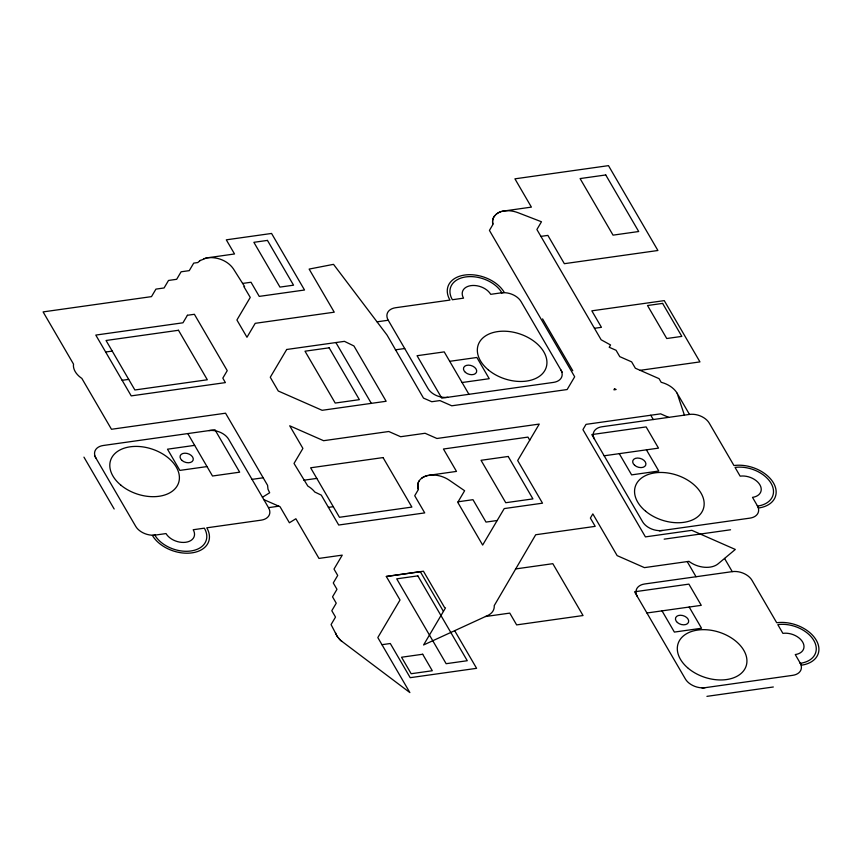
<?xml version="1.0" encoding="UTF-8"?>
<svg xmlns="http://www.w3.org/2000/svg" width="862" height="862" viewBox="0 0 862 862"><rect width="100%" height="100%" fill="white"/><g stroke="black" fill="none" stroke-linecap="round" stroke-linejoin="round"><path stroke-width="1.29" d="M417.693 485.812L417.704 486.502M417.714 485.134L417.801 484.466M492.601 221.825L492.655 222.515M492.611 221.146L492.655 220.467M417.908 483.808L418.092 483.173M492.773 219.81L492.913 219.153M493.118 218.528L493.344 217.903M418.296 482.537L418.566 481.933M493.646 217.31L493.969 216.718M418.867 481.33L419.234 480.759M494.357 216.157L494.766 215.619M262.447 497.255L269.666 492.762L267.996 489.217L267.576 485.328L225.553 413.2L111.478 429.276L81.847 378.407L80.338 377.319A20.472 13.533 18.3 0 1 73.421 365.208L73.529 364.141L43.1 311.904L151.486 296.625L155.936 289.115L164.082 287.962L168.521 280.452L176.667 279.299L181.106 271.789L189.263 270.646L193.702 263.125L197.829 262.544L200.21 260.41M496.296 214.142L496.868 213.69M421.626 478.227L422.24 477.807M199.747 260.712L206.729 257.9L234.529 253.967L226.297 239.83L271.562 233.451L304.523 290.009L259.246 296.388L251.014 282.251L242.621 283.436M497.503 213.28L498.15 212.892M422.876 477.397L423.554 477.031M498.85 212.537L499.572 212.203M424.255 476.675L424.998 476.374M500.337 211.912L501.113 211.643M425.763 476.083L426.571 475.835M203.917 258.589L204.477 258.438M205.598 258.126L206.19 258.018M501.943 211.416L502.772 211.212M427.39 475.608L428.252 475.436M503.634 211.05L531.401 207.117L514.926 178.833L608.486 165.644L657.911 250.497L564.351 263.686L547.876 235.401L540.905 236.382M429.114 475.274L456.494 471.406L443.445 449.016L527.953 437.109L529.731 440.17M105.66 352.019L112.232 351.093M377.082 321.817L388.234 320.244A15.354 10.15 18.3 0 1 395.636 307.723L449.953 300.073A30.709 20.3 18.3 0 1 464.758 275.032A30.709 20.3 18.3 0 1 504.281 292.412L490.704 294.33A15.354 10.15 18.3 0 0 470.943 285.634A15.354 10.15 18.3 0 0 463.54 298.155L452.378 299.728A27.972 18.501 18.3 0 1 465.857 276.917A27.972 18.501 18.3 0 1 501.867 292.757M122.135 380.304L128.707 379.377M395.378 349.843L404.709 348.528M594.457 328.303L601.439 327.323L591.828 310.826L664.257 300.622L699.955 361.9L640.121 370.326M449.716 361.318L476.88 357.482L489.228 378.698L462.075 382.523M194.661 445.363L167.497 449.199L179.856 470.404L207.02 466.579M757.569 506.091A27.972 18.501 18.3 0 0 771.059 483.27A27.972 18.501 18.3 0 0 735.06 467.43L740.135 476.158A15.354 10.15 18.3 0 1 759.896 484.843A15.354 10.15 18.3 0 1 752.494 497.363L758.668 507.977A30.709 20.3 18.3 0 0 773.473 482.935A30.709 20.3 18.3 0 0 733.961 465.545L709.243 423.123A15.354 10.15 18.3 0 0 689.481 414.428L601.956 426.765A15.354 10.15 18.3 0 0 594.564 439.286M252.016 479.369L263.19 477.785M303.801 480.231L316.807 478.399M604.165 455.782L658.493 448.132L646.134 426.916L591.817 434.577L642.61 521.779A15.354 10.15 18.3 0 0 662.372 530.475M154.858 535.14A27.972 18.501 18.3 0 0 190.868 550.98A27.972 18.501 18.3 0 0 204.359 528.169L193.196 529.742A15.354 10.15 18.3 0 1 185.793 542.263A15.354 10.15 18.3 0 1 166.032 533.567L152.445 535.485A30.709 20.3 18.3 0 0 191.967 552.865A30.709 20.3 18.3 0 0 206.772 527.824L261.1 520.163A15.354 10.15 18.3 0 0 268.502 507.643L278.825 506.188M328.422 507.373L333.282 506.684M458.088 501.792L472.969 499.691L486.006 522.081L497.169 520.508M659.355 530.895L749.897 518.137A15.354 10.15 18.3 0 0 757.299 505.617M263.804 499.583L280.042 506.727L289.395 522.771L295.871 518.752L318.972 558.414L342.257 555.128L334.003 569.082L337.71 575.439L333.271 582.96L336.977 589.317L332.538 596.827L336.245 603.195L331.805 610.705L335.512 617.073L331.073 624.584L337.354 636.652L340.824 640.552L409.87 692.574L377.815 637.557L400.022 599.995L386.316 576.462L423.436 571.226L444.555 607.494L445.503 607.904L423.587 644.97L487.763 615.479A20.472 13.533 18.3 0 0 494.238 605.62L535.701 534.752L595.2 526.359L590.373 518.073L592.841 513.903L617.149 555.624L644.431 567.627L688.953 561.345L690.473 562.433A20.472 13.533 18.3 0 0 718.143 563.802L735.308 549.45L691.852 530.335L645.422 536.886L582.927 429.61L586.031 424.363L660.658 413.846L668.664 417.37M386.327 576.484L420.311 571.7L443.434 611.395M664.16 539.149L730.556 529.785M515.487 568.952L552.822 563.683L583.035 615.533L516.64 624.896L509.776 613.108L485.457 616.535M800.335 663.298A27.972 18.501 18.3 0 0 813.825 640.477A27.972 18.501 18.3 0 0 777.815 624.638L782.901 633.365A15.354 10.15 18.3 0 1 802.662 642.05A15.354 10.15 18.3 0 1 795.26 654.57L801.434 665.184A30.709 20.3 18.3 0 0 816.239 640.143A30.709 20.3 18.3 0 0 776.716 622.752L752.009 580.331A15.354 10.15 18.3 0 0 732.247 571.635L644.722 583.973A15.354 10.15 18.3 0 0 637.32 596.493M381.974 644.69L390.303 643.515L410.204 677.683L476.6 668.33L454.673 630.682M646.931 612.99L701.259 605.339L688.9 584.124L634.572 591.785L685.376 678.987A15.354 10.15 18.3 0 0 705.138 687.682M702.121 688.102L792.663 675.345A15.354 10.15 18.3 0 0 800.065 662.824M706.926 696.356L773.322 686.992M207.279 257.813C217.041 256.628 227.762 260.636 233.408 268.879L244.603 286.561L243.903 286.658L250.249 297.422L236.91 319.996L246.974 337.268L255.217 323.325L334.251 312.184L309.135 269.084L333.519 264.343L387.049 335.07L423.479 398.093L431.765 401.724L439.911 400.582L451.763 405.797L567.142 389.538L574.685 376.78L489.422 230.413L492.978 224.389C490.629 217.073 498.042 211.082 504.787 210.878A20.472 13.533 18.3 0 1 518.17 212.752L541.476 221.771L536.897 229.507L601.137 339.779L610.555 344.972L609.208 347.267L616.071 350.284L619.778 356.652L631.641 361.868L635.348 368.225L659.053 378.655L661.197 382.329L662.253 382.599A20.462 13.533 18.3 0 1 677.123 393.223M341.805 641.339L341.083 640.757M340.404 640.143L339.747 639.518M339.143 638.882L338.561 638.225M338.033 637.557L337.527 636.889M337.085 636.199L336.665 635.509M689.481 414.428L677.123 393.223L684.406 415.15M650.767 415.236L653.267 419.535M724.554 558.447L732.247 571.635M646.425 449.835L658.783 471.04L631.62 474.876L619.261 453.66M687.208 561.593L696.033 576.743M542.575 318.897L572.777 370.746M562.218 372.233L521.025 301.528A15.354 10.15 18.3 0 0 501.264 292.843M689.18 607.042L701.539 628.247L674.375 632.083L662.027 610.867M468.939 394.311L444.221 351.89L417.057 355.715L441.775 398.136L553.436 382.405A15.354 10.15 18.3 0 0 560.839 369.884M388.234 320.244L428.048 388.6A15.354 10.15 18.3 0 0 447.809 397.285M335.889 342.559L371.317 403.362M268.502 507.643L228.678 439.297A15.354 10.15 18.3 0 0 208.916 430.601M187.797 433.586L212.505 476.007L239.668 472.182L214.961 429.75L103.289 445.492A15.354 10.15 18.3 0 0 95.887 458.013M94.518 455.653L135.711 526.359A15.354 10.15 18.3 0 0 155.462 535.054M83.948 457.14L114.161 509M336.299 634.809L335.975 634.109M418.264 489.293L418.07 488.592M335.706 633.398L335.469 632.697M492.881 223.915L492.73 223.215M417.887 487.892L417.79 487.192M417.865 483.959L418.361 489.573L414.719 495.725L424.729 512.901L338.712 525.023L321.289 495.122L314.77 492.019A20.472 13.533 18.3 0 0 307.82 486.071L294.017 463.444L302.907 448.423L289.718 425.796L323.595 440.697L388.784 431.506L400.636 436.722L425.085 433.274L436.937 438.489L539.256 424.072L517.674 460.556L542.51 503.182L504.227 508.58L482.655 545.064L457.765 502.341L464.618 490.737L449.274 480.199A20.472 13.533 18.3 0 0 430.688 475.091C425.322 475.425 419.094 478.216 417.865 483.959M187.41 315.276L182.97 322.797L95.79 335.081L131.218 395.884L225.391 382.609L222.816 378.127L227.234 370.66L194.392 314.296L187.41 315.276M286.701 349.487L270.269 377.265L278.275 391.014L322.119 410.301L386.144 401.272L353.926 345.964L344.434 341.352L286.701 349.487M614.52 388.816L613.916 389.829L616.114 389.516L614.52 388.816M605.749 174.964L580.094 178.574L613.044 235.143L638.699 231.522L605.749 174.964M267.457 240.401L253.87 242.319L279.956 287.1L293.543 285.182L267.457 240.401M178.488 330.275L106.048 340.49L134.881 389.98L207.322 379.776L178.488 330.275M329.155 347.806L305.008 351.2L335.21 403.06L359.357 399.656L329.155 347.806M662.609 303.402L647.524 305.525L666.746 338.518L681.831 336.395L662.609 303.402M383.051 457.582L310.622 467.797L339.456 517.286L411.885 507.082L383.051 457.582M508.203 456.472L481.039 460.297L505.757 502.718L532.921 498.893L508.203 456.472M417.844 575.87L396.714 578.844L446.139 663.697L467.269 660.723L417.844 575.87M422.682 654.247L401.552 657.232L411.163 673.728L432.293 670.744L422.682 654.247M181.968 460.427A6.821 4.515 18.3 0 0 193.066 460.308A6.821 4.515 18.3 0 0 184.931 453.186A6.821 4.515 18.3 0 0 181.968 460.427M120.842 485.144A35.827 23.694 18.3 0 0 178.509 483.076A35.827 23.694 18.3 0 0 134.44 446.43A35.827 23.694 18.3 0 0 120.842 485.144M634.615 465.275A6.821 4.515 18.3 0 0 645.703 465.157A6.821 4.515 18.3 0 0 637.568 458.034A6.821 4.515 18.3 0 0 634.615 465.275M645.595 511.198A35.827 23.694 18.3 0 0 703.273 509.13A35.827 23.694 18.3 0 0 659.204 472.484A35.827 23.694 18.3 0 0 645.595 511.198M677.37 622.483A6.821 4.515 18.3 0 0 688.469 622.364A6.821 4.515 18.3 0 0 680.333 615.242A6.821 4.515 18.3 0 0 677.37 622.483M688.361 668.416A35.827 23.694 18.3 0 0 746.039 666.337A35.827 23.694 18.3 0 0 701.959 629.691A35.827 23.694 18.3 0 0 688.361 668.416M465.394 372.373A6.821 4.515 18.3 0 0 476.481 372.255A6.821 4.515 18.3 0 0 468.346 365.132A6.821 4.515 18.3 0 0 465.394 372.373M488.377 369.938A35.827 23.694 18.3 0 0 546.045 367.869A35.827 23.694 18.3 0 0 501.975 331.223A35.827 23.694 18.3 0 0 488.377 369.938"/></g></svg>
